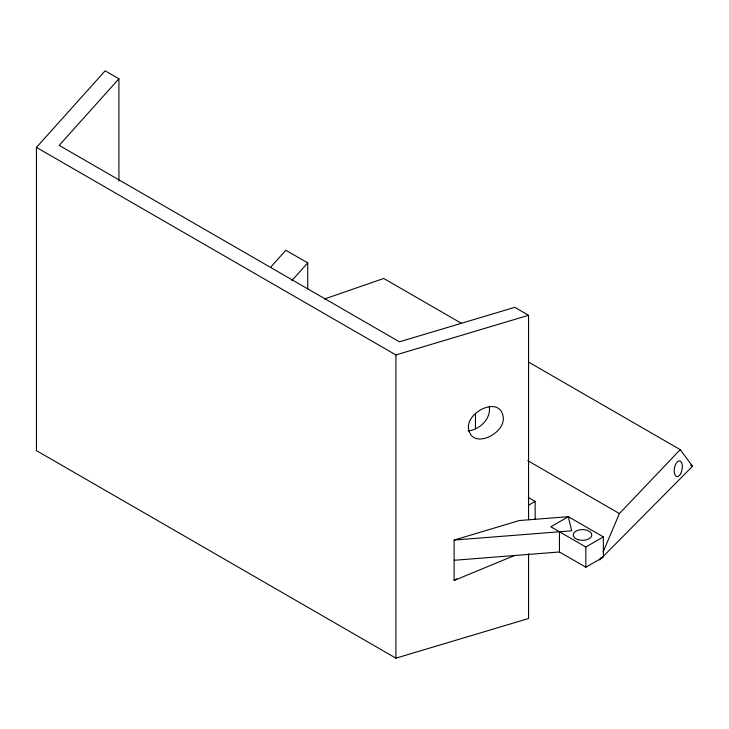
<?xml version="1.0" encoding="UTF-8"?>
<svg xmlns="http://www.w3.org/2000/svg" width="729" height="729" viewBox="0 0 729 729"><rect width="100%" height="100%" fill="white"/><g stroke="black" fill="none" stroke-linecap="round" stroke-linejoin="round"><path stroke-width="1.09" d="M600.578 557.913L599.703 559.972L692.55 466.241L680.239 449.647L528.543 362.067M603.202 551.725L619.395 513.562L680.239 449.647M528.561 553.785L528.561 618.511L395.92 658.169L36.45 450.631L36.45 147.404L105.14 70.831L118.918 78.787L118.918 180.992M118.918 78.787L59.186 145.372L399.446 341.819L514.783 307.337L528.561 315.293L528.561 519.713M270.915 266.914L285.85 250.266L307.729 262.896L307.729 288.921M291.892 280.556L307.729 262.896M454.121 560.273L559.444 551.981L585.834 567.226L603.348 557.111L603.348 536.899L568.328 516.688L519.403 520.533L454.121 540.052L454.121 580.484L456.81 578.735M528.361 505.343L535.168 501.415L535.168 519.376M454.121 540.052L571.664 530.812L568.328 516.688L550.823 526.794L585.834 547.005L603.348 536.899M454.121 580.484L514.446 555.525M324.405 299.036L383.736 278.469L461.557 323.394M36.45 147.404L395.92 354.95L528.561 315.293M468 430.976C479.518 429.746 491.328 418.838 489.25 406.609M690.582 465.102L692.55 466.241M527.778 460.664L619.395 513.562M528.27 497.433L535.168 501.415M585.834 547.005L585.834 567.226M559.444 531.769L559.444 551.981M475.445 414.036L475.445 428.743M395.92 354.95L395.92 658.169M468.41 427.23C470.251 450.422 503.821 434.994 503.365 418.346C501.516 395.154 467.954 410.582 468.41 427.23M680.74 473.531A7.946 3.9 -79.7 0 0 679.865 460.956A7.946 3.9 -79.7 0 0 674.216 471.718A7.946 3.9 -79.7 0 0 680.74 473.531M577.851 539.606A9.286 5.358 0 0 0 591.775 534.968A9.286 5.358 0 0 0 577.851 530.32A9.286 5.358 0 0 0 577.851 539.606"/></g></svg>
